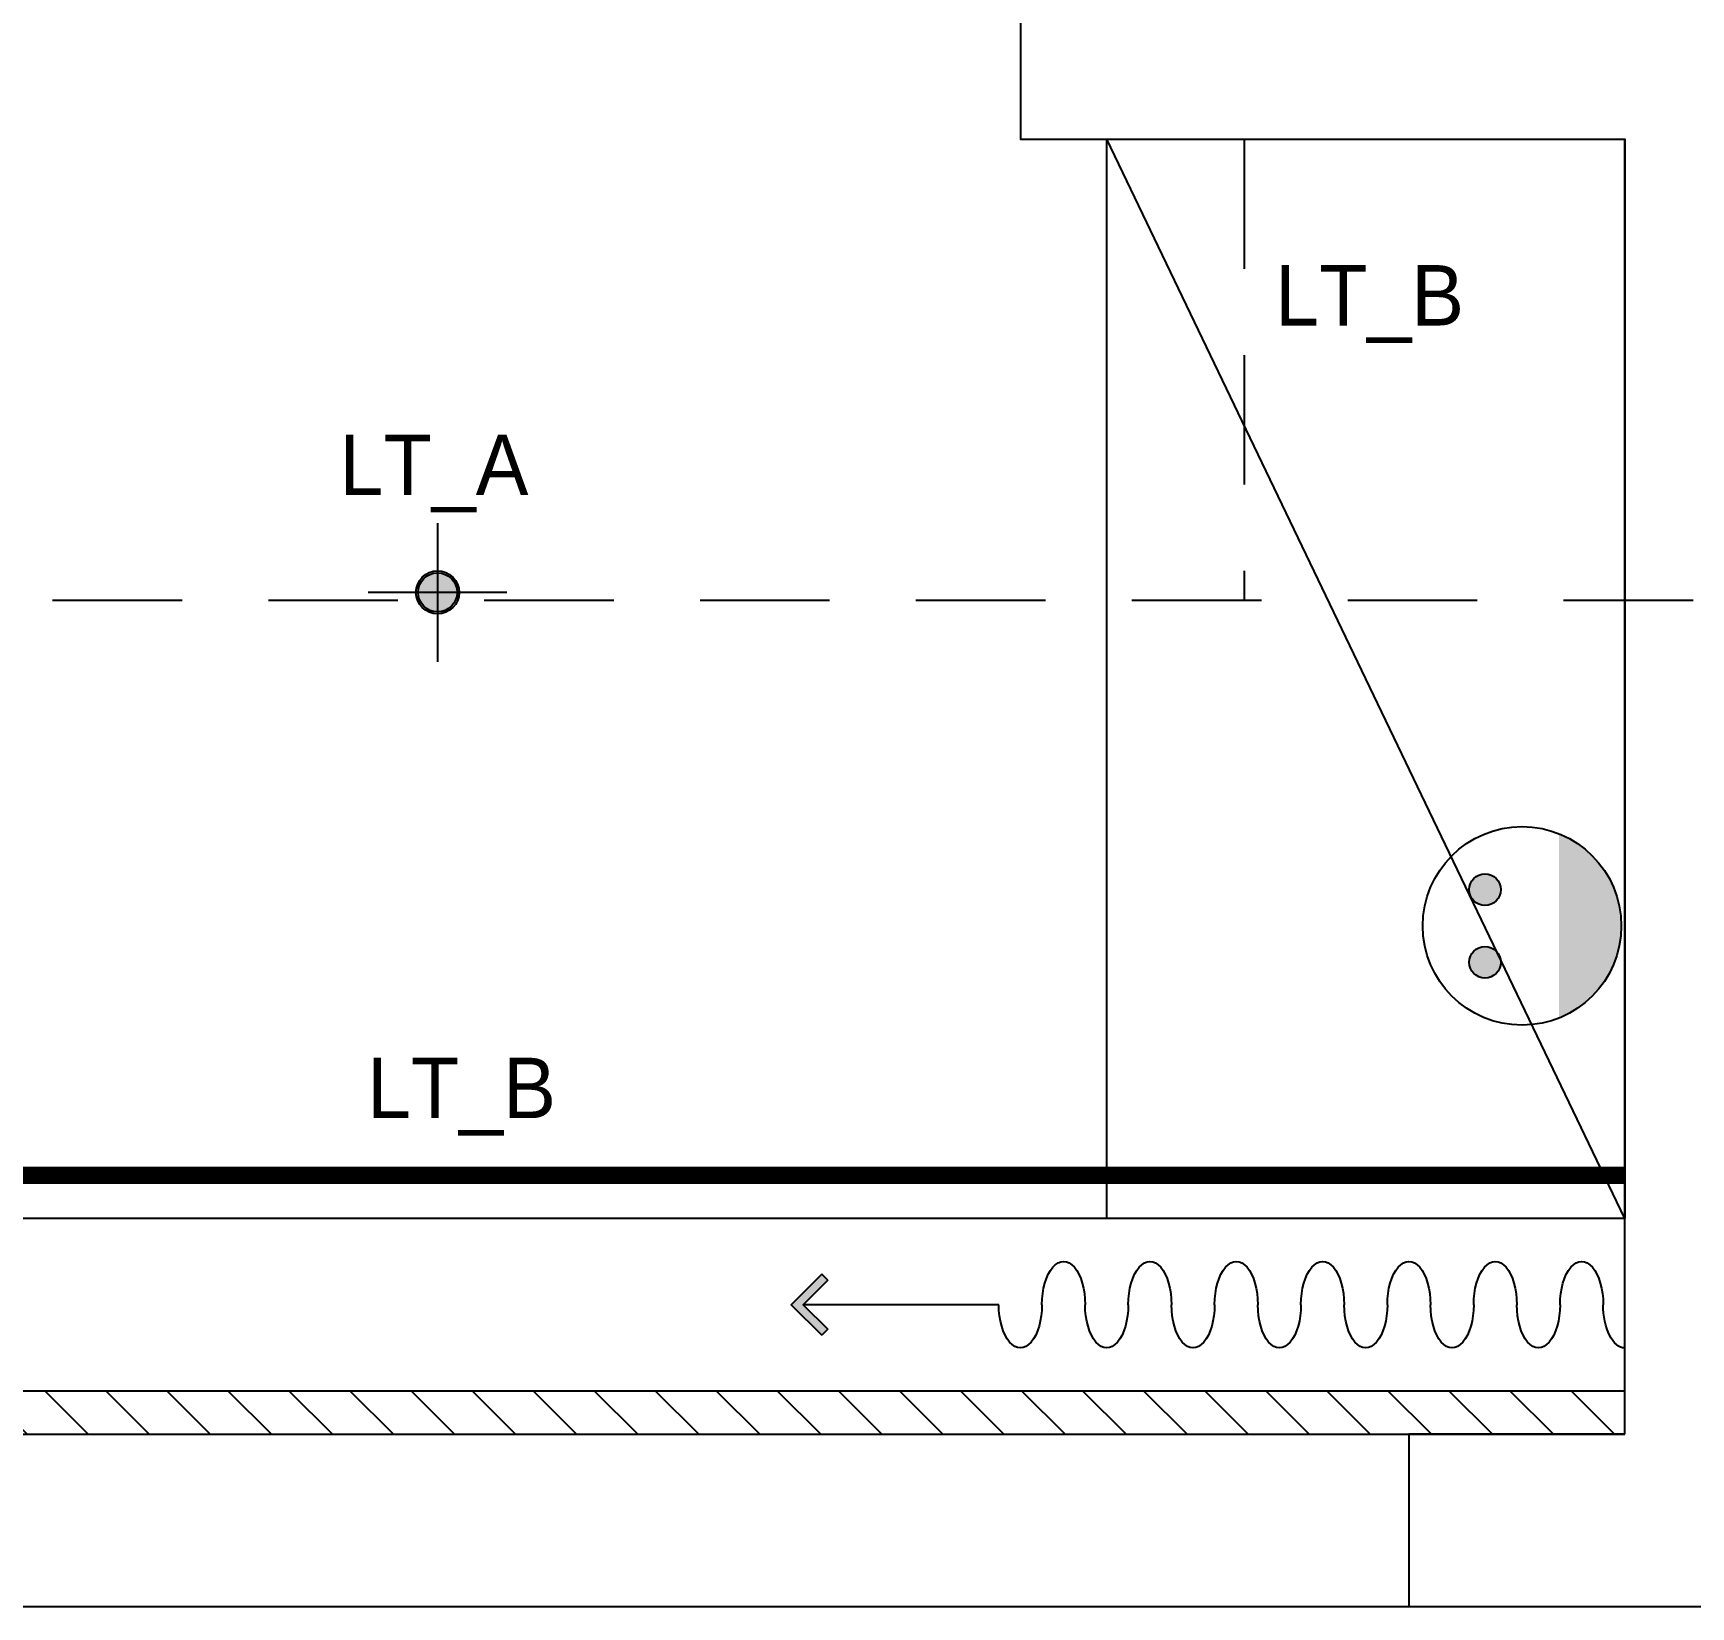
# Model space of a CAD drawing. Header units: inches. Extents: x -63256 to 33689, y -34490 to 100230.
# Drawn here: x 4996 to 6916, y -22482 to -20660 of the extents above; entities that cross this region are included whole.
import ezdxf

# ---------------------------------------------------------------- set-up
doc = ezdxf.new("R2010")
doc.units = ezdxf.units.IN
doc.header["$LTSCALE"] = 100
doc.header["$MEASUREMENT"] = 0
doc.linetypes.add('HID', pattern=[2.5, 1.5, -1])
for name, color, linetype in [('01. F-소품', 3, 'Continuous'), ('06-FUR', 6, 'Continuous'), ('06-LIGHT', 4, 'Continuous'), ('07-DIM WAL', 5, 'Continuous'), ('3.기호.계단선', 30, 'Continuous'), ('C-WIN', 4, 'Continuous'), ('FORM(YOURNAME)-1', 1, 'Continuous'), ('RC-LIGHT', 7, 'Continuous'), ('도면층2', 2, 'Continuous'), ('설비', 140, 'Continuous')]:
    doc.layers.add(name, color=color, linetype=linetype)
doc.styles.add('코레일둥고', font='')
doc.styles.get('코레일둥고').set_extended_font_data('Korail Round Gothic Medium')

# ---------------------------------------------------------------- blocks, each defined once
blk = doc.blocks.new('FFSFDF')
at = {"layer": '01. F-소품'}
blk.add_hatch(color=8, dxfattribs=at).paths.add_polyline_path([(1567672.9, 1746751.1), (1567679.9, 1746744.1), (1567715.3, 1746779.4), (1567679.9, 1746814.8), (1567672.9, 1746807.7), (1567701.2, 1746779.4)])
at = {"layer": '01. F-소품', "color": 8}
for p, q in [((1567672.9, 1746807.7), (1567679.9, 1746814.8)), ((1567474.8, 1746779.4), (1567701.2, 1746779.4)), ((1567672.9, 1746751.1), (1567679.9, 1746744.1))]:
    blk.add_line(p, q, dxfattribs=at)
for points in [[(1567672.9, 1746807.7), (1567701.2, 1746779.4), (1567672.9, 1746751.1)], [(1567679.9, 1746814.8), (1567715.3, 1746779.4), (1567679.9, 1746744.1)]]:
    blk.add_lwpolyline(points, dxfattribs=at)
for centre, start_param, end_param in [((1566799.8, 1746779.4), 1.570796, 4.712389), ((1566899.8, 1746779.4), 1.570796, 4.712389), ((1566999.8, 1746779.4), 1.570796, 4.712389), ((1567099.8, 1746779.4), 1.570796, 4.712389), ((1567199.8, 1746779.4), 1.570796, 4.712389), ((1567299.8, 1746779.4), 1.570796, 4.712389), ((1567399.8, 1746779.4), 1.570796, 4.712389), ((1566749.8, 1746779.4), 6.283185, 7.853982), ((1566849.8, 1746779.4), 4.712389, 7.853982), ((1566949.8, 1746779.4), 4.712389, 7.853982), ((1567049.8, 1746779.4), 4.712389, 7.853982), ((1567149.8, 1746779.4), 4.712389, 7.853982), ((1567249.8, 1746779.4), 4.712389, 7.853982), ((1567349.8, 1746779.4), 4.712389, 7.853982), ((1567449.8, 1746779.4), 4.712389, 7.853982)]:
    blk.add_ellipse(centre, major_axis=(0, -50), ratio=0.5, start_param=start_param, end_param=end_param, dxfattribs=at)
blk = doc.blocks.new('1')
at = {"linetype": 'Continuous'}
h = blk.add_hatch(color=4, dxfattribs=at)
h.dxf.hatch_style = 1
edge = h.paths.add_edge_path()
edge.add_arc((11539653.5, -14273503.8), 37.5, 0, 360)
at = {"color": 1, "linetype": 'Continuous'}
for p, q in [((11539653.5, -14273637.1), (11539653.5, -14273370.5)), ((11539520.2, -14273503.8), (11539786.8, -14273503.8))]:
    blk.add_line(p, q, dxfattribs=at)
at = {"color": 4, "linetype": 'Continuous'}
for radius in [41.5, 37.5]:
    blk.add_circle((11539653.5, -14273503.8), radius, dxfattribs=at)
blk = doc.blocks.new('dfdadfs')
at = {"layer": 'C-WIN'}
blk.add_lwpolyline([(-23360.3, -122282.5), (-19210.3, -122282.5), (-19210.3, -122482.5), (-23360.3, -122482.5)], close=True, dxfattribs=at)
at = {"layer": '도면층2'}
for p, q in [((-18960.3, -122282.5), (-18960.3, -120782.5)), ((-18960.3, -122282.5), (-19210.3, -122282.5)), ((-19210.3, -122282.5), (-19210.3, -122482.5)), ((-18760.3, -122482.5), (-19210.3, -122482.5))]:
    blk.add_line(p, q, dxfattribs=at)
blk.add_lwpolyline([(-18960.3, -120582.5), (-19660.3, -120582.5), (-19660.3, -120782.5), (-18960.3, -120782.5)], dxfattribs=at)
blk = doc.blocks.new('hfgafgf')
at = {"layer": '3.기호.계단선'}
h = blk.add_hatch(dxfattribs=at)
h.set_pattern_fill('_USER', color=256, scale=50, angle=135, pattern_type=0)
h.set_pattern_definition([(135, (93736.96, -346496.736), (-35.355339, -35.355339), [])])
h.paths.add_polyline_path([(6839.7, -122282.5), (6839.7, -122232.5), (2439.7, -122232.5), (2439.7, -122282.5)])
at = {"layer": '06-FUR', "color": 8}
blk.add_line((6839.7, -122032.5), (6239.7, -120782.5), dxfattribs=at)
blk.add_lwpolyline([(6239.7, -120782.5), (6839.7, -120782.5), (6839.7, -122032.5), (6239.7, -122032.5)], close=True, dxfattribs=at)
at = {"layer": '3.기호.계단선'}
blk.add_lwpolyline([(6839.7, -122282.5), (6839.7, -122232.5), (2439.7, -122232.5), (2439.7, -122282.5), (6839.7, -122282.5)], dxfattribs=at)
at = {"layer": '07-DIM WAL'}
blk.add_blockref('dfdadfs', (25800, 0), dxfattribs=at)

msp = doc.modelspace()

# ---------------------------------------------------------------- hatches: boundary and pattern name
at = {"layer": '설비'}
h = msp.add_hatch(color=10, dxfattribs=at)
edge = h.paths.add_edge_path()
edge.add_line((6763.7, -21587.1), (6763.7, -21800.4))
edge.add_ellipse((6720.7, -21693.7), major_axis=(-81.3, 81.3), ratio=1, start_angle=156.9578, end_angle=293.0422)
h = msp.add_hatch(color=10, dxfattribs=at)
edge = h.paths.add_edge_path()
edge.add_arc((6677.7, -21651.7), 18.3, 90, 450)
h = msp.add_hatch(color=10, dxfattribs=at)
edge = h.paths.add_edge_path()
edge.add_arc((6677.7, -21735.8), 18.3, 90, 450)

# ---------------------------------------------------------------- linework, layer by layer
at = {"layer": '06-LIGHT', "color": 10, "linetype": 'HID'}
msp.add_line((6398.8, -20782.5), (6398.8, -21316.8), dxfattribs=at)
at = {"layer": '06-LIGHT', "color": 10, "linetype": 'HID', "const_width": 20}
msp.add_lwpolyline([(6839.7, -21982.5), (2439.7, -21982.5)], dxfattribs=at)
at = {"layer": '06-LIGHT'}
msp.add_lwpolyline([(6839.7, -22232.5), (6839.7, -22032.5), (2389.7, -22032.5), (2389.7, -22232.5)], dxfattribs=at)
at = {"layer": '3.기호.계단선', "linetype": 'HID'}
msp.add_lwpolyline([(7668.8, -21316.8), (4950.3, -21316.8)], dxfattribs=at)
at = {"layer": '설비', "color": 10}
for centre, radius in [((6720.7, -21693.7), 115), ((6677.7, -21651.7), 18.3), ((6677.7, -21735.8), 18.3)]:
    msp.add_circle(centre, radius, dxfattribs=at)

# ---------------------------------------------------------------- block references
at = {"color": 0, "xscale": -1}
msp.add_blockref('FFSFDF', (1573589.5, -1768911.9), dxfattribs=at)
at = {"layer": '07-DIM WAL'}
msp.add_blockref('hfgafgf', (0, 100000), dxfattribs=at)
at = {"layer": 'RC-LIGHT', "xscale": 0.6024096385271789, "yscale": 0.6024096385271789, "zscale": 0.6024096385271789, "rotation": 180}
msp.add_blockref('1', (6957063.2, -8619803.7), dxfattribs=at)

# ---------------------------------------------------------------- texts
at = {"layer": 'FORM(YOURNAME)-1', "color": 0, "style": '코레일둥고'}
for s, p in [('LT_B', (6434.7, -20998.3)), ('LT_A', (5351.1, -21194.6)), ('LT_B', (5383, -21916.4))]:
    msp.add_text(s, height=70, dxfattribs=at).set_placement(p)

doc.saveas('drawing.dxf')
